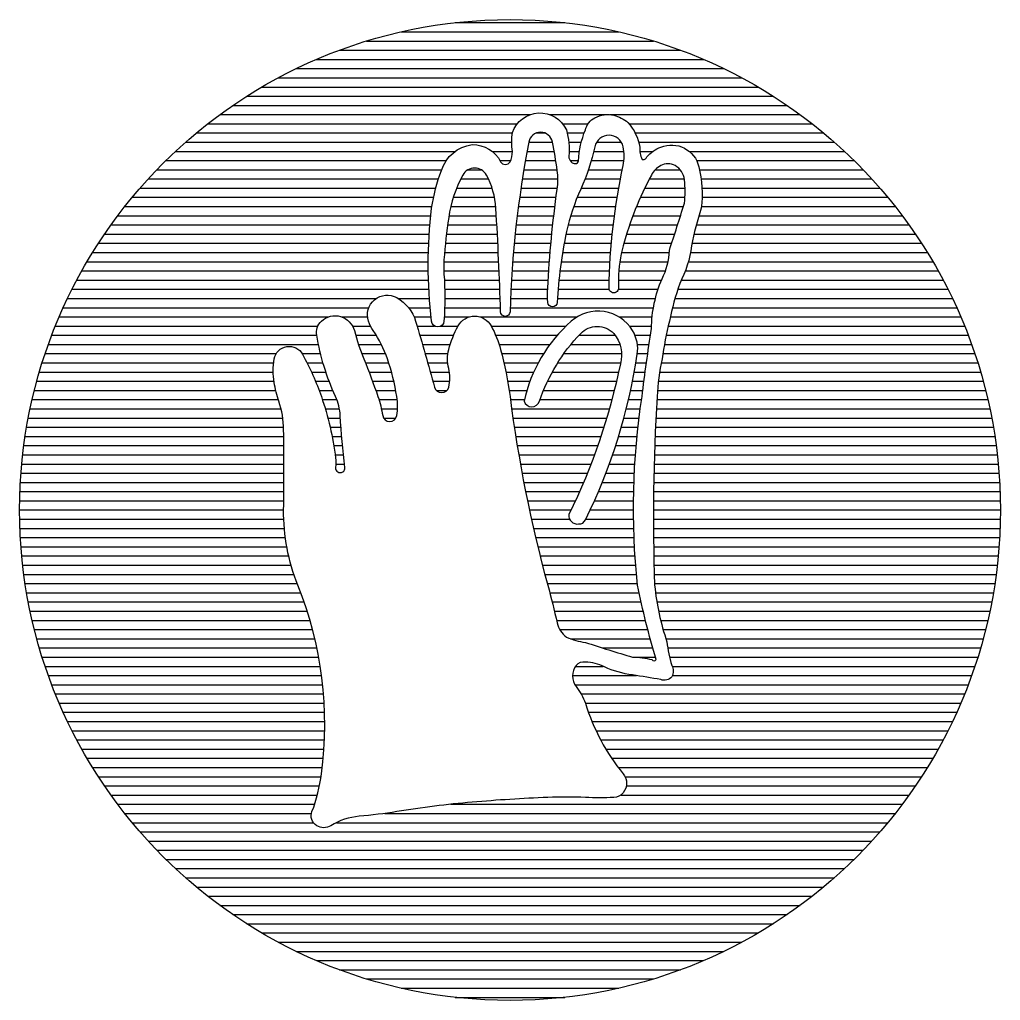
# Model space of a CAD drawing. Header units: millimetres. Extents: x -3 to 2253, y -3 to 1300.
# Drawn here: x 1600 to 1610, y 400 to 410 of the extents above; entities that cross this region are included whole.
import ezdxf

# ---------------------------------------------------------------- set-up
doc = ezdxf.new("R2010")
doc.units = ezdxf.units.MM
doc.layers.add('CYAN', color=4, linetype='Continuous')
doc.layers.add('VEILIG', color=7, linetype='Continuous')

# ---------------------------------------------------------------- blocks, each defined once
blk = doc.blocks.new('*X350')
at = {"color": 0}
for p, q in [((97.442, 37.969), (98.558, 37.969)), ((96.889, 37.875), (99.111, 37.875)), ((96.537, 37.781), (99.463, 37.781)), ((96.26, 37.688), (99.74, 37.688)), ((95.821, 37.5), (100.179, 37.5)), ((96.026, 37.594), (99.974, 37.594)), ((95.637, 37.406), (100.363, 37.406)), ((95.47, 37.312), (100.53, 37.312)), ((95.316, 37.219), (100.684, 37.219)), ((95.174, 37.125), (100.826, 37.125)), ((95.042, 37.031), (98.206, 37.031)), ((98.405, 37.031), (98.98, 37.031)), ((99.013, 37.031), (100.958, 37.031)), ((94.918, 36.938), (98.074, 36.938)), ((98.537, 36.938), (98.796, 36.938)), ((99.213, 36.938), (101.082, 36.938)), ((94.802, 36.844), (98.024, 36.844)), ((98.271, 36.844), (98.354, 36.844)), ((98.583, 36.844), (98.757, 36.844)), ((99.276, 36.844), (101.198, 36.844)), ((94.693, 36.75), (98.019, 36.75)), ((98.192, 36.75), (98.433, 36.75)), ((98.599, 36.75), (98.727, 36.75)), ((98.884, 36.75), (99.135, 36.75)), ((99.313, 36.75), (101.307, 36.75)), ((94.589, 36.656), (97.441, 36.656)), ((97.82, 36.656), (98.025, 36.656)), ((98.174, 36.656), (98.45, 36.656)), ((98.603, 36.656), (98.709, 36.656)), ((98.854, 36.656), (99.162, 36.656)), ((99.324, 36.656), (99.457, 36.656)), ((99.828, 36.656), (101.411, 36.656)), ((94.492, 36.562), (97.349, 36.562)), ((97.897, 36.562), (98.006, 36.562)), ((98.157, 36.562), (98.466, 36.562)), ((98.614, 36.562), (98.7, 36.562)), ((98.83, 36.562), (99.162, 36.562)), ((99.903, 36.562), (101.508, 36.562)), ((94.399, 36.469), (97.302, 36.469)), ((97.571, 36.469), (97.708, 36.469)), ((98.141, 36.469), (98.48, 36.469)), ((98.8, 36.469), (99.145, 36.469)), ((99.482, 36.469), (99.736, 36.469)), ((99.932, 36.469), (101.601, 36.469)), ((94.311, 36.375), (97.271, 36.375)), ((97.498, 36.375), (97.78, 36.375)), ((98.126, 36.375), (98.487, 36.375)), ((98.765, 36.375), (99.126, 36.375)), ((99.421, 36.375), (99.778, 36.375)), ((99.949, 36.375), (101.689, 36.375)), ((94.227, 36.281), (97.244, 36.281)), ((97.456, 36.281), (97.817, 36.281)), ((98.112, 36.281), (98.482, 36.281)), ((98.726, 36.281), (99.108, 36.281)), ((99.374, 36.281), (99.784, 36.281)), ((99.958, 36.281), (101.773, 36.281)), ((94.148, 36.188), (97.221, 36.188)), ((97.422, 36.188), (97.842, 36.188)), ((98.098, 36.188), (98.469, 36.188)), ((98.685, 36.188), (99.092, 36.188)), ((99.331, 36.188), (99.783, 36.188)), ((99.959, 36.188), (101.852, 36.188)), ((94, 36), (97.191, 36)), ((94.072, 36.094), (97.203, 36.094)), ((97.378, 36), (97.86, 36)), ((97.396, 36.094), (97.855, 36.094)), ((98.074, 36), (98.446, 36)), ((98.086, 36.094), (98.457, 36.094)), ((98.619, 36), (99.064, 36)), ((98.649, 36.094), (99.077, 36.094)), ((99.253, 36), (99.738, 36)), ((99.29, 36.094), (99.768, 36.094)), ((99.925, 36), (102, 36)), ((99.952, 36.094), (101.928, 36.094)), ((93.931, 35.906), (97.183, 35.906)), ((97.364, 35.906), (97.866, 35.906)), ((98.063, 35.906), (98.436, 35.906)), ((98.593, 35.906), (99.053, 35.906)), ((99.22, 35.906), (99.708, 35.906)), ((99.899, 35.906), (102.069, 35.906)), ((93.866, 35.812), (97.176, 35.812)), ((97.352, 35.812), (97.871, 35.812)), ((98.053, 35.812), (98.426, 35.812)), ((98.571, 35.812), (99.042, 35.812)), ((99.189, 35.812), (99.678, 35.812)), ((99.875, 35.812), (102.134, 35.812)), ((93.804, 35.719), (97.171, 35.719)), ((97.342, 35.719), (97.876, 35.719)), ((98.044, 35.719), (98.417, 35.719)), ((98.553, 35.719), (99.033, 35.719)), ((99.161, 35.719), (99.648, 35.719)), ((99.855, 35.719), (102.196, 35.719)), ((93.744, 35.625), (97.168, 35.625)), ((97.333, 35.625), (97.88, 35.625)), ((98.035, 35.625), (98.409, 35.625)), ((98.536, 35.625), (99.026, 35.625)), ((99.137, 35.625), (99.624, 35.625)), ((99.84, 35.625), (102.256, 35.625)), ((93.688, 35.531), (97.167, 35.531)), ((97.326, 35.531), (97.885, 35.531)), ((98.027, 35.531), (98.402, 35.531)), ((98.521, 35.531), (99.02, 35.531)), ((99.12, 35.531), (99.611, 35.531)), ((99.818, 35.531), (102.312, 35.531)), ((93.634, 35.438), (97.167, 35.438)), ((97.325, 35.438), (97.889, 35.438)), ((98.021, 35.438), (98.395, 35.438)), ((98.509, 35.438), (99.015, 35.438)), ((99.109, 35.438), (99.585, 35.438)), ((99.788, 35.438), (102.366, 35.438)), ((93.583, 35.344), (97.169, 35.344)), ((97.331, 35.344), (97.893, 35.344)), ((98.015, 35.344), (98.389, 35.344)), ((98.498, 35.344), (99.011, 35.344)), ((99.106, 35.344), (99.544, 35.344)), ((99.748, 35.344), (102.417, 35.344)), ((93.535, 35.25), (97.173, 35.25)), ((97.335, 35.25), (97.896, 35.25)), ((98.009, 35.25), (98.384, 35.25)), ((98.49, 35.25), (99.011, 35.25)), ((99.105, 35.25), (99.51, 35.25)), ((99.711, 35.25), (102.465, 35.25)), ((93.489, 35.156), (96.635, 35.156)), ((96.862, 35.156), (97.179, 35.156)), ((97.336, 35.156), (97.9, 35.156)), ((98.005, 35.156), (98.383, 35.156)), ((98.483, 35.156), (99.482, 35.156)), ((99.682, 35.156), (102.511, 35.156)), ((93.445, 35.062), (96.56, 35.062)), ((96.967, 35.062), (97.186, 35.062)), ((97.334, 35.062), (97.903, 35.062)), ((98.001, 35.062), (99.463, 35.062)), ((99.656, 35.062), (102.555, 35.062)), ((93.404, 34.969), (96.148, 34.969)), ((96.285, 34.969), (96.548, 34.969)), ((97.023, 34.969), (97.195, 34.969)), ((97.33, 34.969), (97.583, 34.969)), ((97.696, 34.969), (98.685, 34.969)), ((99.11, 34.969), (99.449, 34.969)), ((99.634, 34.969), (102.596, 34.969)), ((93.365, 34.875), (96.041, 34.875)), ((96.395, 34.875), (96.579, 34.875)), ((97.053, 34.875), (97.231, 34.875)), ((97.296, 34.875), (97.47, 34.875)), ((97.809, 34.875), (98.571, 34.875)), ((99.218, 34.875), (99.443, 34.875)), ((99.613, 34.875), (102.635, 34.875)), ((93.328, 34.781), (96.029, 34.781)), ((96.426, 34.781), (96.637, 34.781)), ((97.081, 34.781), (97.425, 34.781)), ((97.854, 34.781), (98.482, 34.781)), ((98.703, 34.781), (99.072, 34.781)), ((99.274, 34.781), (99.432, 34.781)), ((99.593, 34.781), (102.672, 34.781)), ((93.293, 34.688), (96.047, 34.688)), ((96.455, 34.688), (96.688, 34.688)), ((97.108, 34.688), (97.39, 34.688)), ((97.889, 34.688), (98.407, 34.688)), ((98.621, 34.688), (99.12, 34.688)), ((99.299, 34.688), (99.418, 34.688)), ((99.574, 34.688), (102.707, 34.688)), ((93.23, 34.5), (95.59, 34.5)), ((93.261, 34.594), (95.616, 34.594)), ((95.882, 34.594), (96.068, 34.594)), ((95.931, 34.5), (96.093, 34.5)), ((96.489, 34.594), (96.73, 34.594)), ((96.526, 34.5), (96.763, 34.5)), ((97.135, 34.594), (97.366, 34.594)), ((97.162, 34.5), (97.364, 34.5)), ((97.915, 34.594), (98.343, 34.594)), ((97.938, 34.5), (98.288, 34.5)), ((98.487, 34.5), (99.127, 34.5)), ((98.55, 34.594), (99.137, 34.594)), ((99.284, 34.5), (99.391, 34.5)), ((99.299, 34.594), (99.405, 34.594)), ((99.542, 34.5), (102.77, 34.5)), ((99.558, 34.594), (102.739, 34.594)), ((93.202, 34.406), (95.586, 34.406)), ((95.976, 34.406), (96.123, 34.406)), ((96.563, 34.406), (96.792, 34.406)), ((97.188, 34.406), (97.383, 34.406)), ((97.959, 34.406), (98.242, 34.406)), ((98.432, 34.406), (99.107, 34.406)), ((99.268, 34.406), (99.379, 34.406)), ((99.526, 34.406), (102.798, 34.406)), ((93.175, 34.312), (95.594, 34.312)), ((96.017, 34.312), (96.156, 34.312)), ((96.598, 34.312), (96.815, 34.312)), ((97.214, 34.312), (97.386, 34.312)), ((97.976, 34.312), (98.204, 34.312)), ((98.383, 34.312), (99.086, 34.312)), ((99.25, 34.312), (99.366, 34.312)), ((99.513, 34.312), (102.825, 34.312)), ((93.151, 34.219), (95.613, 34.219)), ((96.054, 34.219), (96.193, 34.219)), ((96.632, 34.219), (96.835, 34.219)), ((97.25, 34.219), (97.356, 34.219)), ((97.991, 34.219), (98.173, 34.219)), ((98.342, 34.219), (99.063, 34.219)), ((99.23, 34.219), (99.354, 34.219)), ((99.504, 34.219), (102.849, 34.219)), ((93.128, 34.125), (95.639, 34.125)), ((96.087, 34.125), (96.234, 34.125)), ((96.664, 34.125), (96.85, 34.125)), ((98.004, 34.125), (98.148, 34.125)), ((98.306, 34.125), (99.039, 34.125)), ((99.209, 34.125), (99.341, 34.125)), ((99.498, 34.125), (102.872, 34.125)), ((93.108, 34.031), (95.666, 34.031)), ((96.117, 34.031), (96.261, 34.031)), ((96.689, 34.031), (96.853, 34.031)), ((98.017, 34.031), (99.013, 34.031)), ((99.186, 34.031), (99.328, 34.031)), ((99.493, 34.031), (102.892, 34.031)), ((93.089, 33.938), (95.684, 33.938)), ((96.144, 33.938), (96.271, 33.938)), ((96.711, 33.938), (96.837, 33.938)), ((98.03, 33.938), (98.986, 33.938)), ((99.162, 33.938), (99.316, 33.938)), ((99.488, 33.938), (102.911, 33.938)), ((93.072, 33.844), (95.692, 33.844)), ((96.167, 33.844), (96.277, 33.844)), ((98.044, 33.844), (98.957, 33.844)), ((99.135, 33.844), (99.305, 33.844)), ((99.483, 33.844), (102.928, 33.844)), ((93.057, 33.75), (95.693, 33.75)), ((96.187, 33.75), (96.285, 33.75)), ((98.058, 33.75), (98.927, 33.75)), ((99.107, 33.75), (99.295, 33.75)), ((99.479, 33.75), (102.943, 33.75)), ((93.043, 33.656), (95.694, 33.656)), ((96.203, 33.656), (96.293, 33.656)), ((98.074, 33.656), (98.895, 33.656)), ((99.078, 33.656), (99.287, 33.656)), ((99.475, 33.656), (102.957, 33.656)), ((93.032, 33.562), (95.694, 33.562)), ((96.217, 33.562), (96.303, 33.562)), ((98.089, 33.562), (98.861, 33.562)), ((99.046, 33.562), (99.279, 33.562)), ((99.472, 33.562), (102.968, 33.562)), ((93.022, 33.469), (95.695, 33.469)), ((96.224, 33.469), (96.313, 33.469)), ((98.106, 33.469), (98.826, 33.469)), ((99.013, 33.469), (99.273, 33.469)), ((99.469, 33.469), (102.978, 33.469)), ((93.014, 33.375), (95.695, 33.375)), ((98.123, 33.375), (98.789, 33.375)), ((98.978, 33.375), (99.268, 33.375)), ((99.467, 33.375), (102.986, 33.375)), ((93.008, 33.281), (95.694, 33.281)), ((98.141, 33.281), (98.75, 33.281)), ((98.94, 33.281), (99.264, 33.281)), ((99.465, 33.281), (102.992, 33.281)), ((93.004, 33.188), (95.694, 33.188)), ((98.159, 33.188), (98.709, 33.188)), ((98.901, 33.188), (99.261, 33.188)), ((99.464, 33.188), (102.996, 33.188)), ((93, 33), (95.692, 33)), ((93.001, 33.094), (95.693, 33.094)), ((98.178, 33.094), (98.667, 33.094)), ((98.198, 33), (98.622, 33)), ((98.817, 33), (99.259, 33)), ((98.86, 33.094), (99.26, 33.094)), ((99.462, 33), (103, 33)), ((99.463, 33.094), (102.999, 33.094)), ((93.001, 32.906), (95.693, 32.906)), ((98.218, 32.906), (98.608, 32.906)), ((98.772, 32.906), (99.26, 32.906)), ((99.462, 32.906), (102.999, 32.906)), ((93.004, 32.812), (95.699, 32.812)), ((98.239, 32.812), (99.262, 32.812)), ((99.463, 32.812), (102.996, 32.812)), ((93.008, 32.719), (95.709, 32.719)), ((98.261, 32.719), (99.265, 32.719)), ((99.463, 32.719), (102.992, 32.719)), ((93.014, 32.625), (95.724, 32.625)), ((98.284, 32.625), (99.269, 32.625)), ((99.465, 32.625), (102.986, 32.625)), ((93.022, 32.531), (95.743, 32.531)), ((98.307, 32.531), (99.275, 32.531)), ((99.466, 32.531), (102.978, 32.531)), ((93.032, 32.438), (95.767, 32.438)), ((98.33, 32.438), (99.281, 32.438)), ((99.469, 32.438), (102.968, 32.438)), ((93.043, 32.344), (95.796, 32.344)), ((98.355, 32.344), (99.289, 32.344)), ((99.471, 32.344), (102.957, 32.344)), ((93.057, 32.25), (95.83, 32.25)), ((98.38, 32.25), (99.298, 32.25)), ((99.474, 32.25), (102.943, 32.25)), ((93.072, 32.156), (95.866, 32.156)), ((98.405, 32.156), (99.316, 32.156)), ((99.484, 32.156), (102.928, 32.156)), ((93.089, 32.062), (95.9, 32.062)), ((98.429, 32.062), (99.336, 32.062)), ((99.497, 32.062), (102.911, 32.062)), ((93.108, 31.969), (95.932, 31.969)), ((98.452, 31.969), (99.358, 31.969)), ((99.515, 31.969), (102.892, 31.969)), ((93.128, 31.875), (95.96, 31.875)), ((98.475, 31.875), (99.381, 31.875)), ((99.536, 31.875), (102.872, 31.875)), ((93.151, 31.781), (95.986, 31.781)), ((98.507, 31.781), (99.404, 31.781)), ((99.561, 31.781), (102.849, 31.781)), ((93.175, 31.688), (96.009, 31.688)), ((98.616, 31.688), (99.429, 31.688)), ((99.589, 31.688), (102.825, 31.688)), ((93.202, 31.594), (96.03, 31.594)), ((93.23, 31.5), (96.049, 31.5)), ((98.943, 31.594), (99.456, 31.594)), ((99.25, 31.5), (99.483, 31.5)), ((99.608, 31.594), (102.798, 31.594)), ((99.627, 31.5), (102.77, 31.5)), ((93.261, 31.406), (96.065, 31.406)), ((98.667, 31.406), (98.949, 31.406)), ((99.654, 31.406), (102.739, 31.406)), ((93.293, 31.312), (96.078, 31.312)), ((98.638, 31.312), (99.29, 31.312)), ((99.656, 31.312), (102.707, 31.312)), ((93.328, 31.219), (96.089, 31.219)), ((98.661, 31.219), (102.672, 31.219)), ((93.365, 31.125), (96.098, 31.125)), ((98.725, 31.125), (102.635, 31.125)), ((93.404, 31.031), (96.105, 31.031)), ((98.769, 31.031), (102.596, 31.031)), ((93.445, 30.938), (96.109, 30.938)), ((98.8, 30.938), (102.555, 30.938)), ((93.489, 30.844), (96.111, 30.844)), ((98.836, 30.844), (102.511, 30.844)), ((93.535, 30.75), (96.11, 30.75)), ((98.877, 30.75), (102.465, 30.75)), ((93.583, 30.656), (96.108, 30.656)), ((98.924, 30.656), (102.417, 30.656)), ((93.634, 30.562), (96.102, 30.562)), ((98.977, 30.562), (102.366, 30.562)), ((93.688, 30.469), (96.095, 30.469)), ((99.036, 30.469), (102.312, 30.469)), ((93.744, 30.375), (96.085, 30.375)), ((99.103, 30.375), (102.256, 30.375)), ((93.804, 30.281), (96.073, 30.281)), ((99.172, 30.281), (102.196, 30.281)), ((93.866, 30.188), (96.057, 30.188)), ((99.186, 30.188), (102.134, 30.188)), ((93.931, 30.094), (96.036, 30.094)), ((94, 30), (96.008, 30)), ((97.397, 30), (102, 30)), ((99.129, 30.094), (102.069, 30.094)), ((94.072, 29.906), (95.975, 29.906)), ((96.723, 29.906), (101.928, 29.906)), ((94.148, 29.812), (95.995, 29.812)), ((96.23, 29.812), (101.852, 29.812)), ((94.227, 29.719), (101.773, 29.719)), ((94.311, 29.625), (101.689, 29.625)), ((94.399, 29.531), (101.601, 29.531)), ((94.492, 29.438), (101.508, 29.438)), ((94.589, 29.344), (101.411, 29.344)), ((94.693, 29.25), (101.307, 29.25)), ((94.802, 29.156), (101.198, 29.156)), ((94.918, 29.062), (101.082, 29.062)), ((95.042, 28.969), (100.958, 28.969)), ((95.174, 28.875), (100.826, 28.875)), ((95.316, 28.781), (100.684, 28.781)), ((95.47, 28.688), (100.53, 28.688)), ((95.637, 28.594), (100.363, 28.594)), ((95.821, 28.5), (100.179, 28.5)), ((96.026, 28.406), (99.974, 28.406)), ((96.26, 28.312), (99.74, 28.312)), ((96.537, 28.219), (99.463, 28.219)), ((96.889, 28.125), (99.111, 28.125)), ((97.442, 28.031), (98.558, 28.031))]:
    blk.add_line(p, q, dxfattribs=at)
blk = doc.blocks.new('0904')
at = {"layer": 'VEILIG'}
for points in [[(0.673, -1.8, -0.08346), (0.769, -1.969, 0.09672), (1.154, -2.69, -0.35531), (1.154, -2.883, -0.21542), (1.058, -2.931, -0.01965), (0.769, -2.931, 0.01965), (0.385, -2.931, 0.01156), (-0.385, -2.979, 0.01941), (-1.154, -3.075, -0.01941), (-1.538, -3.123, 0.11866), (-1.827, -3.219, -0.28645), (-1.971, -3.219, -0.35998), (-2.019, -3.075, 0.06226), (-1.923, -2.69, 0.12985), (-2.163, -0.767, -0.09896), (-2.308, 0.002, 0.00596), (-2.308, 0.819, 0.07676), (-2.356, 1.108, -0.03671), (-2.404, 1.3, -0.086), (-2.404, 1.54, -0.70944), (-2.115, 1.588, -0.04185), (-1.923, 1.156, -0.05394), (-1.779, 0.531, -0.05958), (-1.779, 0.435, 1.12672), (-1.683, 0.435, -0.01419), (-1.731, 0.963, 0.0916), (-1.779, 1.156, -0.06467), (-1.971, 1.781, -0.2506), (-1.923, 1.925, -0.57008), (-1.587, 1.829, 0.03277), (-1.49, 1.54, -0.01425), (-1.346, 1.156, -0.04267), (-1.298, 0.963, 0.85183), (-1.154, 0.963, 0.08001), (-1.154, 1.156, 0.04267), (-1.25, 1.54, 0.06679), (-1.394, 1.829, -0.06679), (-1.442, 1.925, -0.68879), (-1.154, 2.165, -0.19463), (-0.962, 1.925, -0.00599), (-0.769, 1.252, 0.76374), (-0.625, 1.252, 0.13395), (-0.625, 1.444, -0.13395), (-0.625, 1.637, -0.05716), (-0.529, 1.877, -0.59678), (-0.192, 1.877, -0.05716), (-0.096, 1.637, -0.03448), (0, 1.156, 0.03448), (0.385, -0.767, -0.01067), (0.481, -1.152, 0.18423), (0.577, -1.296, 0.07755), (0.769, -1.35, 0.00871), (1.25, -1.5, -0.05688), (1.447, -1.525, 0.64561), (1.49, -1.525, -0.02319), (1.3, -0.767, -0.06424), (1.346, 1.156, -0.0068), (1.442, 1.85, -0.09694), (1.55, 2.358, 0.1106), (1.625, 2.646, 0.00089), (1.779, 3.127, 0.04898), (1.779, 3.367, 0.25008), (1.683, 3.512, 0.25145), (1.538, 3.512, 0.14741), (1.442, 3.415, 0.05614), (1.154, 2.694, 0.0633), (1.106, 2.358, 0.00773), (1.106, 2.262, -1.01558), (1.01, 2.262, -0.04975), (1.154, 3.512, 0.10756), (1.154, 3.704, 0.80577), (0.865, 3.704, -0.05378), (0.721, 3.271, 0.05378), (0.577, 2.838, 0.04089), (0.481, 2.117, -0.95044), (0.385, 2.117, -0.02541), (0.385, 2.262, -0.02208), (0.481, 3.271, 0.06966), (0.481, 3.463, 0.01303), (0.433, 3.752, 0.82499), (0.192, 3.752, 0.04029), (0, 2.021, -0.97033), (-0.096, 2.021, 0.00766), (-0.144, 3.079, 0.10921), (-0.24, 3.415, 0.59599), (-0.481, 3.415, 0.08728), (-0.625, 2.983, 0.01849), (-0.673, 2.55, 0.03686), (-0.673, 2.406, -0.03686), (-0.673, 1.925, -0.92891), (-0.8, 1.925, -0.05772), (-0.8, 3.079, -0.04404), (-0.7, 3.463, -0.28921), (-0.385, 3.725, -0.29587), (-0.096, 3.55, 0.57188), (0, 3.55, 0.10542), (0.025, 3.656, -0.06675), (0.025, 3.848, -0.67866), (0.575, 3.875, -0.09069), (0.6, 3.608, 0.22737), (0.625, 3.55, 0.6295), (0.7, 3.56, -0.09108), (0.769, 3.875, -0.22288), (0.865, 4, -0.17516), (1.058, 4.025, -0.12118), (1.202, 3.95, -0.13988), (1.325, 3.7, 0.13988), (1.346, 3.575, 0.44011), (1.394, 3.6, -0.12118), (1.538, 3.7, -0.46223), (1.925, 3.5, -0.09311), (1.95, 3.079, 0.03068), (1.85, 2.694, -0.09123), (1.731, 2.31, 0.0341), (1.625, 1.925, 0.02282), (1.55, 1.54, 0.03752), (1.5, 1.156, 0.02468), (1.475, -0.767, 0.05796), (1.6, -1.344, 0.04982), (1.65, -1.585, -0.24475), (1.65, -1.7, -0.32424), (1.538, -1.729, -0.00086), (1.25, -1.681, -0.0776), (0.962, -1.6, 0.11635), (0.769, -1.55, 0.24311), (0.673, -1.585, 0.32595)], [(0.625, 1.925, 0.16019), (0.144, 1.108, 0.72076), (0.3, 1.108, -0.10977), (0.721, 1.8, -0.42971), (1.058, 1.8, -0.24513), (1.125, 1.492, -0.06439), (0.6, -0.046, 0.49754), (0.7, -0.142, 0.33553), (0.769, -0.1, 0.07775), (1.298, 1.588, 0.17511), (1.25, 1.829, 0.46714)]]:
    blk.add_lwpolyline(points, format="xyb", close=True, dxfattribs=at)
blk.add_circle((0, 0), 5, dxfattribs=at)
at = {"layer": 'CYAN'}
blk.add_blockref('*X350', (-98, -33), dxfattribs=at)

msp = doc.modelspace()

# ---------------------------------------------------------------- block references
msp.add_blockref('0904', (1605, 405))

doc.saveas('drawing.dxf')
